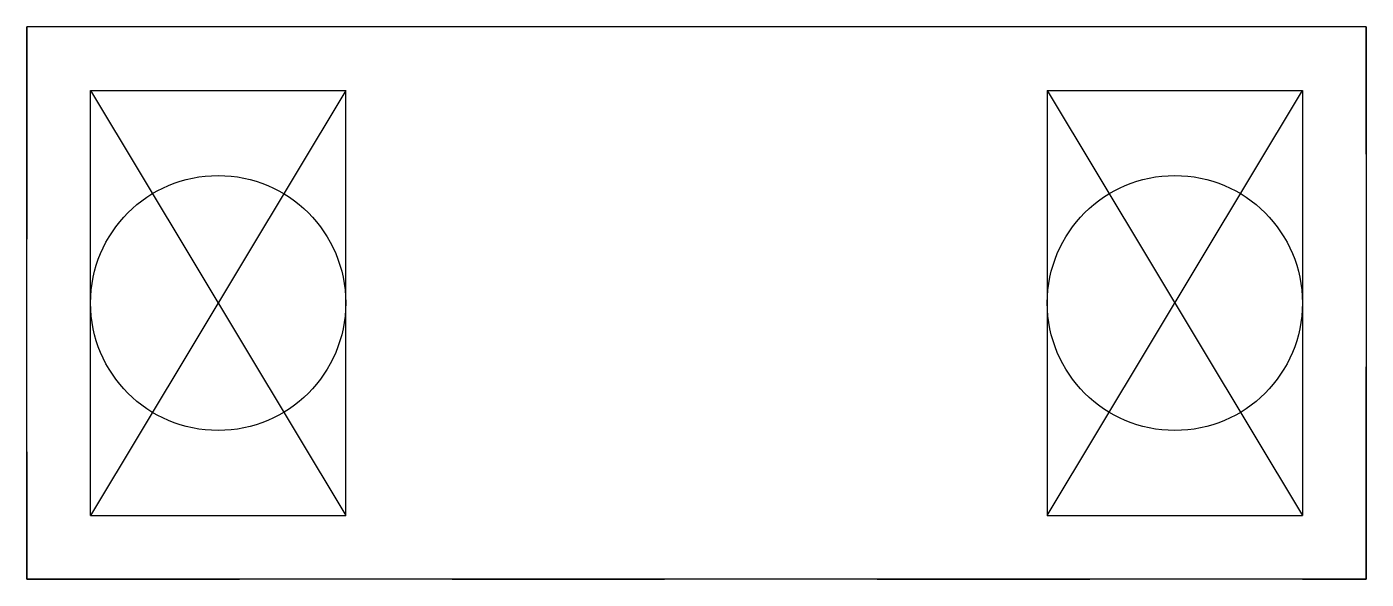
# Model space of a CAD drawing. Extents: x -0.9 to 5.4, y -1.3 to 1.3.
import ezdxf

# ---------------------------------------------------------------- set-up
doc = ezdxf.new("R2010")
doc.units = 0
doc.linetypes.add('虚线', pattern=[2, 1, -1])
for name, color, linetype in [('粗实线层', 7, 'CONTINUOUS'), ('细实线层', 7, 'CONTINUOUS'), ('虚线层', 6, '虚线')]:
    doc.layers.add(name, color=color, linetype=linetype)

msp = doc.modelspace()

# ---------------------------------------------------------------- linework, layer by layer
at = {"layer": '粗实线层'}
for p, q in [((-0.9, -1.3), (-0.9, 1.3)), ((5.4, 1.3), (-0.9, 1.3)), ((5.4, 1.3), (5.4, -1.3)), ((5.4, -1.3), (-0.9, -1.3))]:
    msp.add_line(p, q, dxfattribs=at)
at = {"layer": '细实线层'}
for p, q in [((-0.6, -1), (-0.6, 1)), ((-0.6, 1), (0.6, 1)), ((-0.6, 1), (0.6, -1)), ((0.6, 1), (-0.6, -1)), ((0.6, -1), (0.6, 1)), ((3.9, 1), (3.9, -1)), ((3.9, 1), (5.1, 1)), ((3.9, 1), (5.1, -1)), ((3.9, -1), (5.1, 1)), ((5.1, 1), (5.1, -1)), ((-0.6, -1), (0.6, -1)), ((3.9, -1), (5.1, -1))]:
    msp.add_line(p, q, dxfattribs=at)
for centre in [(0, 0), (4.5, 0)]:
    msp.add_circle(centre, 0.6, dxfattribs=at)
at = {"layer": '虚线层'}
msp.add_lwpolyline([(-0.9, 1.3), (-0.9, -1.3), (5.4, -1.3), (5.4, 1.3)], close=True, dxfattribs=at)

doc.saveas('drawing.dxf')
